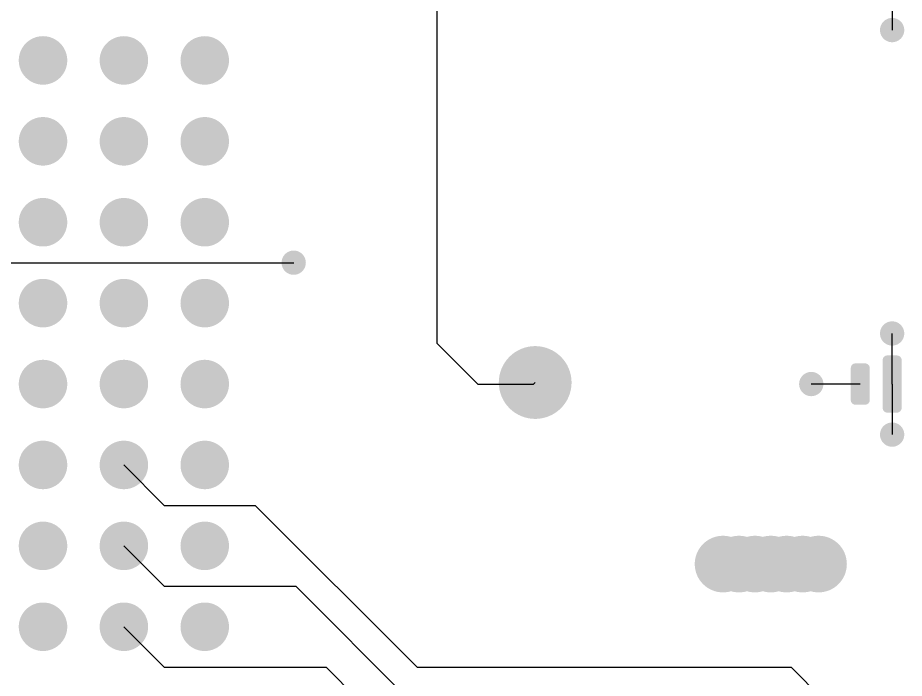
# Model space of a CAD drawing. Extents: x 295 to 953, y 10 to 290.
# Drawn here: x 517.11 to 563.05, y 129.21 to 163.42 of the extents above; entities that cross this region are included whole.
import ezdxf

# ---------------------------------------------------------------- set-up
doc = ezdxf.new("R2010")
doc.units = 0
doc.header["$LTSCALE"] = 5
doc.header["$MEASUREMENT"] = 0
doc.layers.get('0').update_dxf_attribs({"linetype": 'CONTINUOUS', "lineweight": 25})
doc.layers.add('DV-INT-A3_BOT', color=7, linetype='CONTINUOUS')

msp = doc.modelspace()

# ---------------------------------------------------------------- linework, layer by layer
for points, const_width in [([(562.735, 162.785, -1), (562.106, 162.785, -1)], 0.629), ([(519.044, 161.213, -1), (517.787, 161.213, -1)], 1.257), ([(523.235, 161.213, -1), (521.978, 161.213, -1)], 1.257), ([(527.426, 161.213, -1), (526.169, 161.213, -1)], 1.257), ([(519.044, 157.022, -1), (517.787, 157.022, -1)], 1.257), ([(523.235, 157.022, -1), (521.978, 157.022, -1)], 1.257), ([(527.426, 157.022, -1), (526.169, 157.022, -1)], 1.257), ([(519.044, 152.831, -1), (517.787, 152.831, -1)], 1.257), ([(523.235, 152.831, -1), (521.978, 152.831, -1)], 1.257), ([(527.426, 152.831, -1), (526.169, 152.831, -1)], 1.257), ([(531.722, 150.736, -1), (531.093, 150.736, -1)], 0.629), ([(519.044, 148.64, -1), (517.787, 148.64, -1)], 1.257), ([(523.235, 148.64, -1), (521.978, 148.64, -1)], 1.257), ([(527.426, 148.64, -1), (526.169, 148.64, -1)], 1.257), ([(562.735, 147.069, -1), (562.106, 147.069, -1)], 0.629), ([(544.865, 144.529, -1), (542.979, 144.529, -1)], 1.886), ([(519.044, 144.449, -1), (517.787, 144.449, -1)], 1.257), ([(523.235, 144.449, -1), (521.978, 144.449, -1)], 1.257), ([(527.426, 144.449, -1), (526.169, 144.449, -1)], 1.257), ([(558.544, 144.449, -1), (557.915, 144.449, -1)], 0.629), ([(562.735, 141.83, -1), (562.106, 141.83, -1)], 0.629), ([(519.044, 140.258, -1), (517.787, 140.258, -1)], 1.257), ([(523.235, 140.258, -1), (521.978, 140.258, -1)], 1.257), ([(527.426, 140.258, -1), (526.169, 140.258, -1)], 1.257), ([(519.044, 136.067, -1), (517.787, 136.067, -1)], 1.257), ([(523.235, 136.067, -1), (521.978, 136.067, -1)], 1.257), ([(527.426, 136.067, -1), (526.169, 136.067, -1)], 1.257), ([(554.391, 135.124, -1), (552.924, 135.124, -1)], 1.467), ([(555.216, 135.124, -1), (553.749, 135.124, -1)], 1.467), ([(556.042, 135.124, -1), (554.575, 135.124, -1)], 1.467), ([(556.868, 135.124, -1), (555.401, 135.124, -1)], 1.467), ([(557.689, 135.124, -1), (556.222, 135.124, -1)], 1.467), ([(558.515, 135.124, -1), (557.048, 135.124, -1)], 1.467), ([(559.34, 135.124, -1), (557.873, 135.124, -1)], 1.467), ([(519.044, 131.876, -1), (517.787, 131.876, -1)], 1.257), ([(523.235, 131.876, -1), (521.978, 131.876, -1)], 1.257), ([(527.426, 131.876, -1), (526.169, 131.876, -1)], 1.257)]:
    msp.add_lwpolyline(points, format="xyb", close=True, dxfattribs=dict(const_width=const_width))
for points in [[(562.915, 145.688), (562.914, 145.709), (561.926, 145.688), (561.93, 145.709)], [(562.915, 145.686), (562.915, 145.688), (561.926, 145.686), (561.926, 145.688)], [(562.915, 143.213), (562.915, 145.686), (561.926, 143.213), (561.926, 145.686)], [(562.914, 145.709), (562.895, 145.777), (561.93, 145.709), (561.943, 145.777)], [(562.895, 145.777), (562.889, 145.796), (561.943, 145.777), (561.955, 145.796)], [(562.889, 145.796), (562.845, 145.854), (561.955, 145.796), (561.991, 145.854)], [(562.845, 145.854), (562.834, 145.868), (561.991, 145.854), (562.011, 145.868)], [(562.834, 145.868), (562.77, 145.908), (562.011, 145.868), (562.064, 145.908)], [(562.77, 145.908), (562.757, 145.916), (562.064, 145.908), (562.091, 145.916)], [(562.757, 145.916), (562.668, 145.932), (562.091, 145.916), (562.15, 145.932)], [(562.668, 145.932), (562.668, 145.933), (562.15, 145.932), (562.151, 145.933)], [(562.668, 145.933), (562.668, 145.934), (562.151, 145.933), (562.173, 145.934)], [(562.668, 145.934), (562.668, 145.935), (562.173, 145.934), (562.173, 145.935)], [(561.264, 145.275), (561.263, 145.299), (560.275, 145.275), (560.279, 145.299)], [(561.264, 143.624), (561.264, 145.275), (560.275, 143.624), (560.275, 145.275)], [(561.263, 145.299), (561.244, 145.364), (560.279, 145.299), (560.292, 145.364)], [(561.244, 145.364), (561.238, 145.386), (560.292, 145.364), (560.305, 145.386)], [(561.238, 145.386), (561.196, 145.441), (560.305, 145.386), (560.339, 145.441)], [(561.196, 145.441), (561.183, 145.458), (560.339, 145.441), (560.361, 145.458)], [(561.183, 145.458), (561.121, 145.496), (560.361, 145.458), (560.411, 145.496)], [(561.121, 145.496), (561.106, 145.506), (560.411, 145.496), (560.445, 145.506)], [(561.106, 145.506), (561.023, 145.521), (560.445, 145.506), (560.499, 145.521)], [(561.023, 145.521), (561.017, 145.522), (560.499, 145.521), (560.522, 145.522)], [(561.26, 143.6), (561.264, 143.624), (560.276, 143.6), (560.275, 143.624)], [(561.247, 143.535), (561.26, 143.6), (560.295, 143.535), (560.276, 143.6)], [(561.234, 143.513), (561.247, 143.535), (560.301, 143.513), (560.295, 143.535)], [(561.2, 143.457), (561.234, 143.513), (560.343, 143.457), (560.301, 143.513)], [(561.178, 143.441), (561.2, 143.457), (560.356, 143.441), (560.343, 143.457)], [(561.127, 143.403), (561.178, 143.441), (560.418, 143.403), (560.356, 143.441)], [(561.094, 143.393), (561.127, 143.403), (560.433, 143.393), (560.418, 143.403)], [(561.04, 143.378), (561.094, 143.393), (560.516, 143.378), (560.433, 143.393)], [(561.017, 143.376), (561.04, 143.378), (560.522, 143.376), (560.516, 143.378)], [(562.915, 143.211), (562.915, 143.213), (561.926, 143.211), (561.926, 143.213)], [(562.911, 143.189), (562.915, 143.211), (561.927, 143.189), (561.926, 143.211)], [(562.898, 143.122), (562.911, 143.189), (561.946, 143.122), (561.927, 143.189)], [(562.885, 143.101), (562.898, 143.122), (561.952, 143.101), (561.946, 143.122)], [(562.849, 143.045), (562.885, 143.101), (561.995, 143.045), (561.952, 143.101)], [(562.827, 143.029), (562.849, 143.045), (562.007, 143.029), (561.995, 143.045)], [(562.776, 142.991), (562.827, 143.029), (562.069, 142.991), (562.007, 143.029)], [(562.741, 142.982), (562.776, 142.991), (562.084, 142.982), (562.069, 142.991)], [(562.689, 142.967), (562.741, 142.982), (562.162, 142.967), (562.084, 142.982)], [(562.668, 142.966), (562.689, 142.967), (562.167, 142.966), (562.162, 142.967)], [(562.668, 142.965), (562.668, 142.966), (562.173, 142.965), (562.167, 142.966)], [(562.668, 142.964), (562.668, 142.965), (562.173, 142.964), (562.173, 142.965)]]:
    msp.add_solid(points)
at = {"layer": 'DV-INT-A3_BOT'}
for p, q in [((538.846, 146.545), (538.846, 174.31)), ((562.421, 165.404), (562.421, 162.785)), ((516.32, 150.736), (531.407, 150.736)), ((562.421, 144.449), (562.421, 147.069)), ((538.846, 146.545), (540.942, 144.449)), ((540.942, 144.449), (543.838, 144.449)), ((543.838, 144.449), (543.922, 144.529)), ((560.769, 144.449), (558.23, 144.449)), ((562.421, 144.449), (562.421, 141.83)), ((522.606, 140.258), (524.702, 138.163)), ((524.702, 138.163), (529.417, 138.163)), ((529.417, 138.163), (537.799, 129.781)), ((522.606, 136.067), (524.702, 133.972)), ((524.702, 133.972), (531.512, 133.972)), ((531.512, 133.972), (543.037, 122.447)), ((522.606, 131.876), (524.702, 129.781)), ((524.702, 129.781), (533.084, 129.781)), ((533.084, 129.781), (547.752, 115.112)), ((537.799, 129.781), (557.182, 129.781)), ((557.182, 129.781), (560.325, 126.638))]:
    msp.add_line(p, q, dxfattribs=at)

doc.saveas('drawing.dxf')
